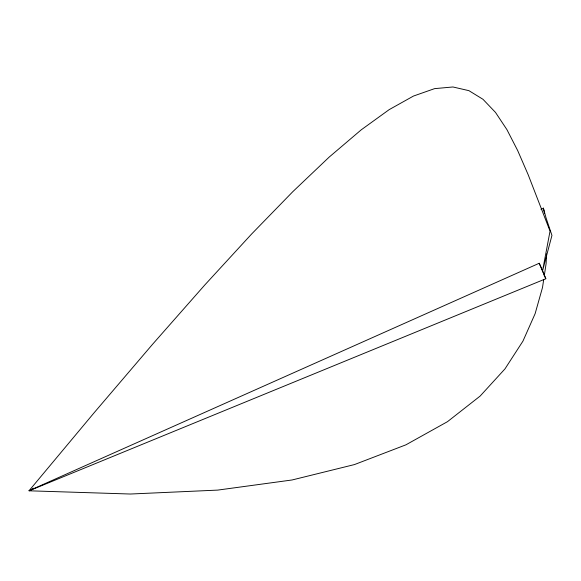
<?xml version="1.0" encoding="UTF-8"?>
<svg xmlns="http://www.w3.org/2000/svg" width="581" height="581" viewBox="0 0 581 581"><rect width="100%" height="100%" fill="white"/><g stroke="black" fill="none" stroke-linecap="round" stroke-linejoin="round"><path stroke-width="0.87" d="M546.525 253.941L546.125 263.505L544.252 275.946M543.714 279.497L542.509 287.493L535.123 313.682L522.951 341.12L504.969 368.891L480.153 396.06L447.472 421.683L405.916 444.828L354.446 464.575L292.054 479.979L217.715 490.103L130.391 494.024L29.079 490.8L545.82 278.749L541.187 267.521M540.94 266.962L539.212 263.266L29.05 490.734L94.107 412.779L152.578 344.272L204.904 284.857L251.515 234.121L292.831 191.65L329.26 157.023L361.237 129.824L389.176 109.635L413.49 96.047L434.61 88.632L452.948 86.976L468.925 90.665L482.971 99.286L495.491 112.409L506.922 129.636L517.664 150.53L528.158 174.685L550.04 231.115L542.516 271.007L551.95 235.392L546.046 217.89L543.402 208.143L541.013 209.45M29.079 490.8L33.851 488.185M545.82 278.749L539.212 263.266M543.402 208.143L544.441 213.183"/></g></svg>
